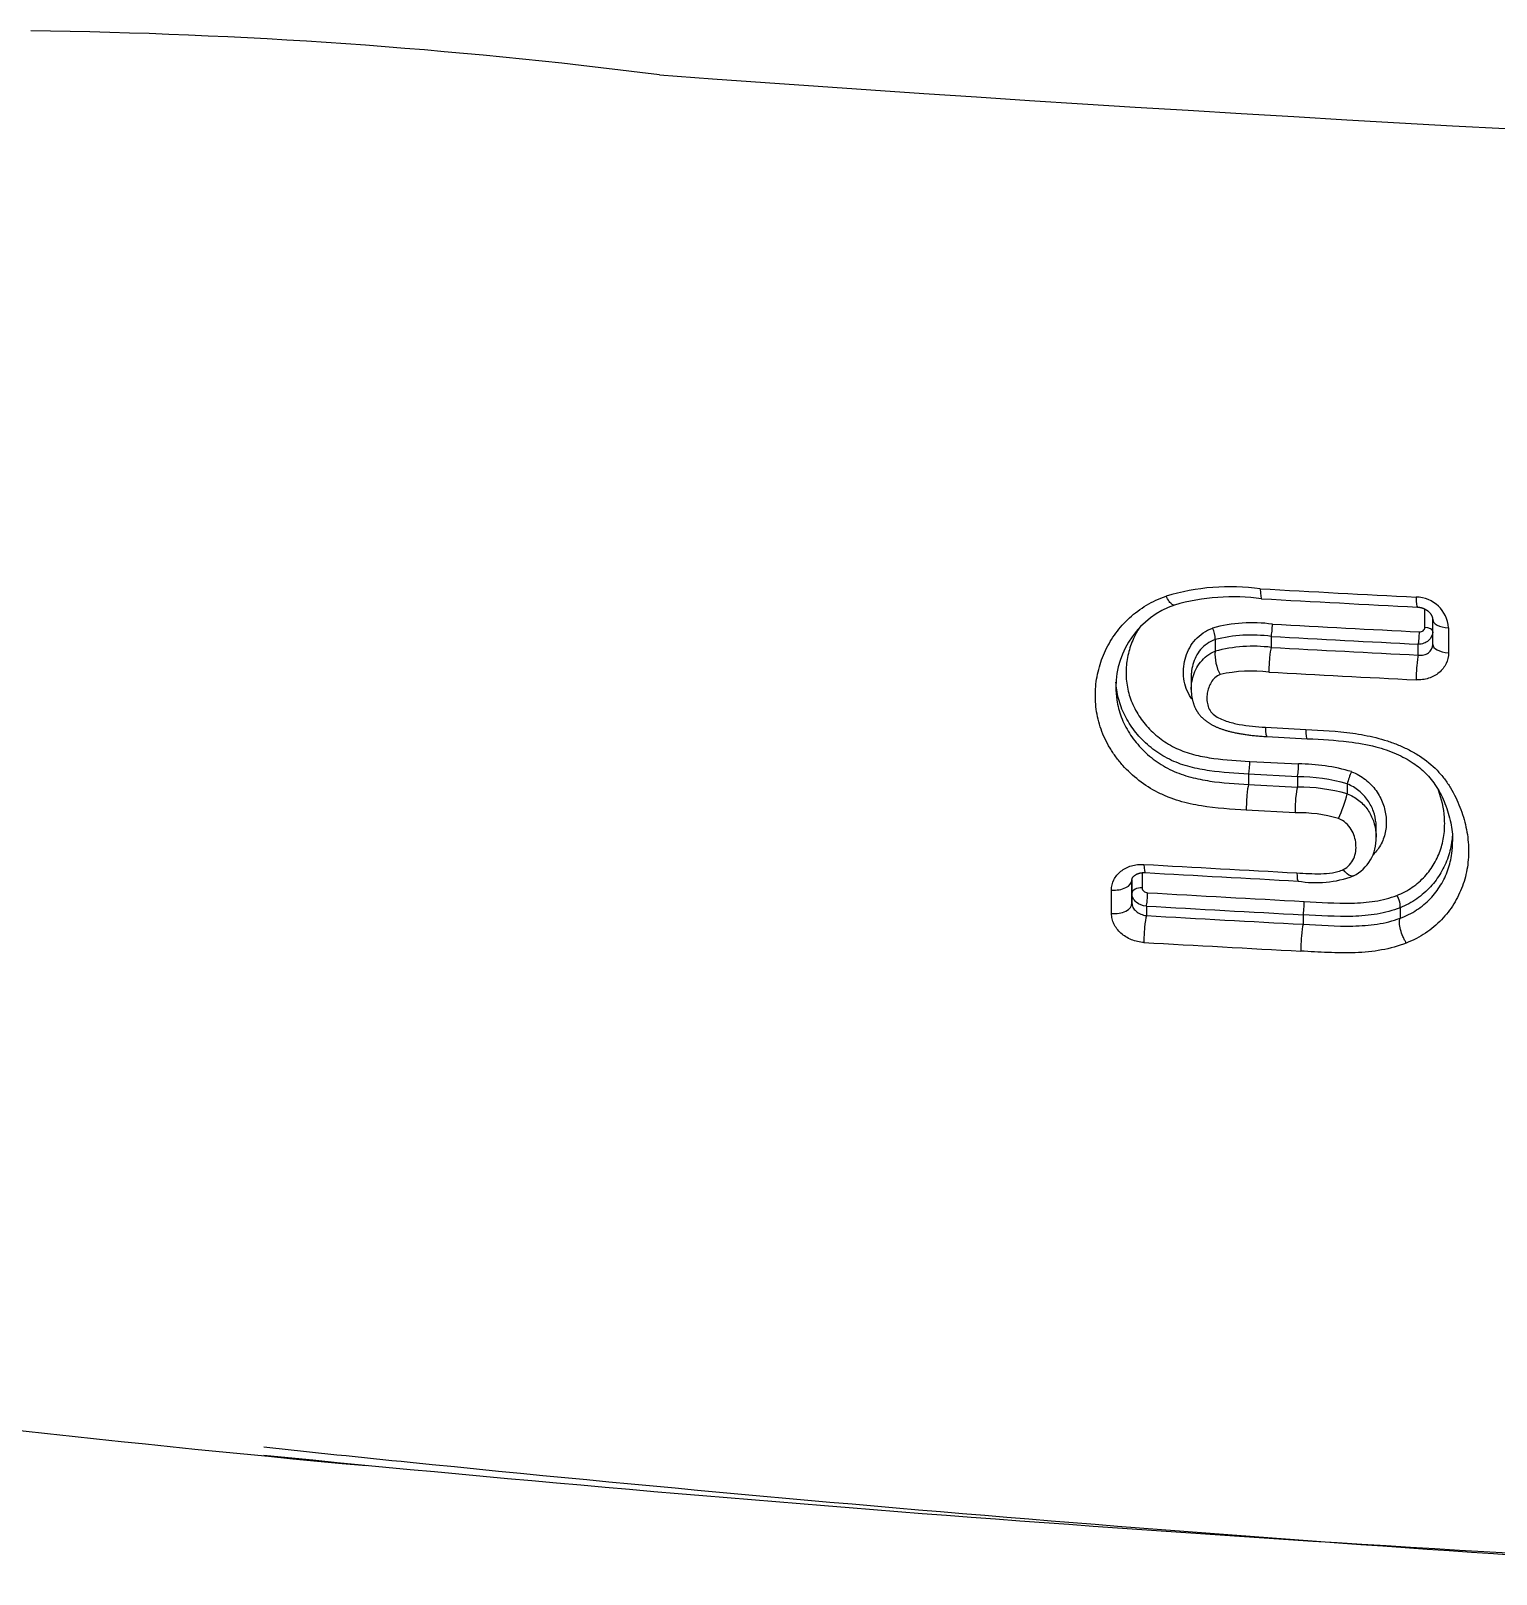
# Model space of a CAD drawing. Header units: millimetres. Extents: x 169 to 4368, y -1049 to 1924.
# Drawn here: x 456.829 to 457.643, y 1017.419 to 1018.277 of the extents above; entities that cross this region are included whole.
import ezdxf

# ---------------------------------------------------------------- set-up
doc = ezdxf.new("R2010")
doc.units = ezdxf.units.MM

msp = doc.modelspace()

# ---------------------------------------------------------------- linework, layer by layer
for p, q in [((457.60289, 1017.9452), (457.60289, 1017.95541)), ((457.60729, 1017.93575), (457.60728, 1017.9495)), ((457.61609, 1017.94498), (457.6161, 1017.93115)), ((457.48643, 1017.93839), (457.48643, 1017.9384)), ((457.48643, 1017.93839), (457.48643, 1017.93195)), ((457.5176, 1017.94018), (457.5176, 1017.93409)), ((457.48643, 1017.93193), (457.48643, 1017.93195)), ((457.59929, 1017.92979), (457.59929, 1017.93586)), ((457.4732, 1017.91797), (457.4732, 1017.91071)), ((457.51445, 1017.88972), (457.53682, 1017.88852)), ((457.51519, 1017.88459), (457.53755, 1017.88339)), ((457.50569, 1017.87079), (457.53275, 1017.86933)), ((457.50505, 1017.86372), (457.50505, 1017.85797)), ((457.53212, 1017.86225), (457.50505, 1017.86372)), ((457.53212, 1017.86225), (457.53212, 1017.85652)), ((457.50505, 1017.85797), (457.53212, 1017.85652)), ((457.55981, 1017.85827), (457.55981, 1017.85279)), ((457.55981, 1017.85827), (457.55981, 1017.85827)), ((457.55981, 1017.85278), (457.55981, 1017.85279)), ((457.53088, 1017.84227), (457.50378, 1017.84373)), ((457.57592, 1017.82866), (457.57592, 1017.83432)), ((457.44593, 1017.80898), (457.44593, 1017.80046)), ((457.42892, 1017.78628), (457.42891, 1017.79932)), ((457.44027, 1017.7976), (457.44026, 1017.80498)), ((457.44026, 1017.8049), (457.44027, 1017.79198)), ((457.44027, 1017.79198), (457.44027, 1017.7976)), ((457.44827, 1017.79041), (457.44827, 1017.7851)), ((457.53532, 1017.78561), (457.53532, 1017.7803)), ((457.58913, 1017.78951), (457.58913, 1017.78952)), ((457.58913, 1017.78951), (457.58913, 1017.78368)), ((457.58913, 1017.78367), (457.58913, 1017.78368))]:
    msp.add_line(p, q)
for centre, radius, start, end in [((456.78907, 1015.20446), 3.0723, 82.72889, 89.25935), ((458.9879, 1043.06386), 24.87774, 265.827764, 270.163908), ((457.49486, 1017.84292), 0.12485, 82.31954, 106.59549), ((457.4964, 1017.84476), 0.11742, 82.2169, 106.0829), ((458.75127, 1040.39651), 22.4641, 266.836417, 267.057377), ((457.5979, 1017.94381), 0.01822, 3.65822, 89.51691), ((457.47956, 1017.91196), 0.04824, 108.98488, 179.90261), ((458.73764, 1040.20662), 22.27925, 266.847183, 267.069844), ((457.507, 1017.86401), 0.08375, 82.28924, 105.21419), ((457.47474, 1017.9392), 0.01172, 356.09109, 28.69212), ((458.74777, 1040.49443), 22.58092, 266.878704, 267.086183), ((457.50657, 1017.85966), 0.08127, 82.20194, 104.3451), ((458.74712, 1040.45053), 22.54391, 266.873595, 267.081522), ((457.50926, 1017.93021), 0.02289, 175.6788, 209.25424), ((457.50752, 1017.85286), 0.08186, 82.93139, 104.92988), ((458.74731, 1040.53042), 22.62976, 266.88497, 267.092106), ((457.50667, 1017.84158), 0.07937, 83.02117, 102.6539), ((458.74842, 1040.49381), 22.60705, 266.875788, 267.083347), ((457.53325, 1017.76895), 0.10039, 73.2415, 90.28197), ((457.53263, 1017.76747), 0.09478, 73.33445, 90.3045), ((457.60399, 1017.84662), 0.04569, 156.18604, 165.22673), ((457.5326, 1017.75567), 0.10084, 74.34496, 90.26851), ((457.47785, 1017.87374), 0.08459, 335.83349, 345.6538), ((457.53235, 1017.75971), 0.08257, 74.05412, 91.0231), ((457.55282, 1017.8278), 0.02311, 296.81427, 2.11864), ((458.70616, 1039.87652), 22.09887, 266.733385, 266.953929), ((458.69464, 1039.66395), 21.89048, 266.734469, 266.956983), ((457.54273, 1017.86157), 0.05813, 259.93187, 290.6735), ((458.70881, 1039.84361), 22.08919, 266.728581, 266.954718), ((458.71067, 1039.86949), 22.10771, 266.728235, 266.954066), ((458.7109, 1039.89912), 22.15003, 266.732176, 266.957691), ((458.70903, 1039.88606), 22.15183, 266.733871, 266.959599), ((458.02636, 1028.43709), 11.00399, 260.163582, 264.72772), ((458.82873, 1035.1067), 17.71574, 263.938757, 264.203321), ((458.62349, 1034.24727), 16.84433, 264.326354, 267.285426), ((458.82873, 1035.1067), 17.71574, 264.203321, 266.753816)]:
    msp.add_arc(centre, radius, start, end)
for centre, major_axis, ratio, start_param, end_param in [((457.51285, 1017.97108), (0.00055, 0.00998), 0.118398, 2.036668, 3.141615), ((457.59927, 1017.96649), (0.00051, 0.00999), 0.11032, 2.038122, 3.141564), ((457.51759, 1017.94471), (0.00027, 0.00499), 0.117454, 3.581177, 5.197285), ((457.60229, 1017.9429), (-0.005, 0), 0.463537, 3.171781, 4.591273), ((457.61728, 1017.94951), (0.01, 0.00001), 0.456325, 3.141334, 4.592633), ((457.59929, 1017.94039), (0.00025, 0.00499), 0.109833, 3.580765, 5.198449), ((457.5176, 1017.92503), (-0.00054, -0.00999), 0.117037, 3.581154, 5.20535), ((457.5993, 1017.92073), (-0.00051, -0.00999), 0.109444, 3.580745, 5.206396), ((457.61729, 1017.93575), (0.01, 0.00001), 0.463487, 3.141332, 4.592961), ((457.51573, 1017.89458), (0.00054, 0.00999), 0.116728, 2.084994, 3.141703), ((457.53808, 1017.89338), (0.00053, 0.00999), 0.114629, 2.085206, 3.141421), ((457.50505, 1017.86825), (0.00027, 0.00499), 0.117516, 3.581181, 5.254102), ((457.53212, 1017.86679), (0.00027, 0.00499), 0.114964, 3.58104, 5.254238), ((457.50506, 1017.84891), (0.00054, 0.00999), 0.117237, 0.439573, 2.122638), ((457.53213, 1017.84745), (0.00053, 0.00999), 0.114693, 0.439432, 2.122726), ((457.44825, 1017.819), (0.00057, 0.00998), 0.12252, 2.15423, 3.141638), ((457.5331, 1017.81432), (0.00053, 0.00999), 0.114461, 2.154067, 3.141785), ((457.43026, 1017.80489), (0.01, 0.00001), 0.562383, 4.576573, 6.282906), ((457.44527, 1017.79761), (-0.005, 0), 0.57629, 4.578298, 6.282903), ((457.43027, 1017.79197), (0.01, 0.00001), 0.574277, 4.576863, 6.282904), ((457.44827, 1017.79494), (-0.00029, -0.00499), 0.122762, 0.439889, 2.189818), ((457.53532, 1017.79014), (-0.00027, -0.00499), 0.114489, 0.439421, 2.189163), ((457.44828, 1017.77604), (-0.00057, -0.00998), 0.12263, 3.581474, 5.343343), ((457.53533, 1017.77124), (-0.00053, -0.00999), 0.11438, 3.581008, 5.342537)]:
    msp.add_ellipse(centre, major_axis=major_axis, ratio=ratio, start_param=start_param, end_param=end_param)
for points, knots in [([(457.50378, 1017.84373), (457.49541, 1017.84419), (457.48706, 1017.8447), (457.47468, 1017.84675), (457.47058, 1017.84763), (457.46449, 1017.84946), (457.46245, 1017.85015), (457.45849, 1017.85171), (457.45656, 1017.85258), (457.45095, 1017.85543), (457.44744, 1017.85766), (457.44084, 1017.86277), (457.43786, 1017.86555), (457.43384, 1017.87006), (457.43258, 1017.87161), (457.4302, 1017.87483), (457.42909, 1017.87649), (457.42605, 1017.88155), (457.42439, 1017.88504), (457.42184, 1017.89226), (457.42094, 1017.896), (457.41994, 1017.90344), (457.41981, 1017.90716), (457.42028, 1017.91462), (457.42088, 1017.91831), (457.42273, 1017.92547), (457.42399, 1017.92897), (457.42721, 1017.93578), (457.42912, 1017.939), (457.43357, 1017.94507), (457.43609, 1017.94791), (457.44183, 1017.95317), (457.44497, 1017.95551), (457.45171, 1017.95953), (457.45532, 1017.96123), (457.4592, 1017.96257)], [0, 0, 0, 0, 0.125, 0.125, 0.1875, 0.1875, 0.21875, 0.21875, 0.25, 0.25, 0.3125, 0.3125, 0.375, 0.375, 0.40625, 0.40625, 0.4375, 0.4375, 0.5, 0.5, 0.5625, 0.5625, 0.625, 0.625, 0.6875, 0.6875, 0.75, 0.75, 0.8125, 0.8125, 0.875, 0.875, 0.9375, 0.9375, 1, 1, 1, 1]), ([(457.46386, 1017.95758), (457.4635, 1017.95745), (457.46306, 1017.95757), (457.46206, 1017.95826), (457.46149, 1017.95886), (457.46034, 1017.96045), (457.45975, 1017.96145), (457.4592, 1017.96257)], [0, 0, 0, 0, 0.324958, 0.324958, 0.662479, 0.662479, 1, 1, 1, 1]), ([(457.59876, 1017.9565), (457.59889, 1017.95649), (457.59911, 1017.95648), (457.59948, 1017.95644), (457.59984, 1017.95639), (457.6002, 1017.95633), (457.60056, 1017.95625), (457.60091, 1017.95616), (457.60126, 1017.95606), (457.6016, 1017.95595), (457.60194, 1017.95583), (457.60228, 1017.9557), (457.6026, 1017.95555), (457.60291, 1017.9554), (457.60321, 1017.95525), (457.6035, 1017.95508), (457.60379, 1017.9549), (457.60408, 1017.95471), (457.60436, 1017.9545), (457.60463, 1017.9543), (457.60488, 1017.95409), (457.60511, 1017.95388), (457.60533, 1017.95366), (457.60555, 1017.95344), (457.60576, 1017.9532), (457.60597, 1017.95295), (457.60615, 1017.95271), (457.60631, 1017.95248), (457.60645, 1017.95226), (457.60658, 1017.95202), (457.60671, 1017.95177), (457.60684, 1017.9515), (457.60695, 1017.95124), (457.60703, 1017.95099), (457.6071, 1017.95077), (457.60716, 1017.95055), (457.60721, 1017.95031), (457.60725, 1017.95005), (457.60727, 1017.9498), (457.60728, 1017.94961), (457.60728, 1017.94952), (457.60728, 1017.9495)], [0, 0, 0, 0, 0.024887, 0.050147, 0.075449, 0.100711, 0.125853, 0.150983, 0.175942, 0.200799, 0.225522, 0.250247, 0.275084, 0.300152, 0.322717, 0.345899, 0.371241, 0.396673, 0.422033, 0.447151, 0.471892, 0.49613, 0.519913, 0.544637, 0.571751, 0.598414, 0.624344, 0.64932, 0.673165, 0.696216, 0.726369, 0.756147, 0.785086, 0.812944, 0.839543, 0.864962, 0.894735, 0.927676, 0.960817, 0.994045, 1, 1, 1, 1]), ([(457.44447, 1017.9451), (457.4432, 1017.94313), (457.4421, 1017.9411), (457.43994, 1017.93633), (457.43898, 1017.93355), (457.4376, 1017.9278), (457.43718, 1017.9249), (457.43692, 1017.91903), (457.43707, 1017.91603), (457.43801, 1017.91014), (457.43878, 1017.90724), (457.44098, 1017.90157), (457.44243, 1017.89877), (457.44584, 1017.89353), (457.44781, 1017.89104), (457.45233, 1017.88637), (457.45479, 1017.88426), (457.45882, 1017.88143), (457.46022, 1017.88054), (457.46314, 1017.8789), (457.46465, 1017.87815), (457.46927, 1017.87615), (457.47246, 1017.87513), (457.47901, 1017.87351), (457.48235, 1017.87291), (457.49233, 1017.87155), (457.49901, 1017.87116), (457.50569, 1017.87079)], [0, 0, 0, 0, 0.061276, 0.061276, 0.139503, 0.139503, 0.21773, 0.21773, 0.295957, 0.295957, 0.374184, 0.374184, 0.452411, 0.452411, 0.530638, 0.530638, 0.608865, 0.608865, 0.647979, 0.647979, 0.687092, 0.687092, 0.765319, 0.765319, 0.843546, 0.843546, 1, 1, 1, 1]), ([(457.47381, 1017.90513), (457.47326, 1017.90584), (457.47275, 1017.90658), (457.4713, 1017.90903), (457.47055, 1017.91077), (457.46945, 1017.91438), (457.46911, 1017.91623), (457.46866, 1017.92171), (457.46908, 1017.92541), (457.47126, 1017.93233), (457.47304, 1017.93564), (457.47677, 1017.93981), (457.47822, 1017.94109), (457.48139, 1017.94326), (457.48313, 1017.94415), (457.48502, 1017.94483)], [0, 0, 0, 0, 0.054065, 0.054065, 0.172307, 0.172307, 0.290549, 0.290549, 0.527033, 0.527033, 0.763516, 0.763516, 0.881758, 0.881758, 1, 1, 1, 1]), ([(457.5999, 1017.9427), (457.60069, 1017.94266), (457.60146, 1017.94291), (457.60256, 1017.94383), (457.60289, 1017.9445), (457.60289, 1017.9452)], [0, 0, 0, 0, 0.5, 0.5, 1, 1, 1, 1]), ([(457.48643, 1017.9384), (457.48481, 1017.93784), (457.48333, 1017.93708), (457.48065, 1017.93521), (457.47945, 1017.93409), (457.4774, 1017.93167), (457.47653, 1017.93034), (457.47509, 1017.92754), (457.47453, 1017.92608), (457.47369, 1017.92309), (457.47341, 1017.92154), (457.47322, 1017.91931), (457.4732, 1017.91864), (457.4732, 1017.91797)], [0, 0, 0, 0, 0.184334, 0.184334, 0.368668, 0.368668, 0.553003, 0.553003, 0.737337, 0.737337, 0.921671, 0.921671, 1, 1, 1, 1]), ([(457.60729, 1017.94275), (457.60724, 1017.9409), (457.60638, 1017.93912), (457.60421, 1017.93721), (457.60332, 1017.93669), (457.60139, 1017.93601), (457.60035, 1017.93584), (457.59929, 1017.93586)], [0, 0, 0, 0, 0.493275, 0.493275, 0.746638, 0.746638, 1, 1, 1, 1]), ([(457.4732, 1017.91072), (457.4732, 1017.91138), (457.47322, 1017.91203), (457.4734, 1017.91426), (457.47367, 1017.91584), (457.4745, 1017.91891), (457.47506, 1017.92039), (457.47647, 1017.92324), (457.47734, 1017.92462), (457.4794, 1017.92719), (457.48057, 1017.92836), (457.48328, 1017.93041), (457.48479, 1017.93128), (457.48643, 1017.93193)], [0, 0, 0, 0, 0.076593, 0.076593, 0.2612744, 0.2612744, 0.4459558, 0.4459558, 0.6306372, 0.6306372, 0.8153186, 0.8153186, 1, 1, 1, 1]), ([(457.6161, 1017.93115), (457.6161, 1017.92902), (457.61562, 1017.92694), (457.61382, 1017.92318), (457.61248, 1017.92146), (457.60999, 1017.91938), (457.60907, 1017.91875), (457.60711, 1017.91769), (457.60608, 1017.91726), (457.6039, 1017.91656), (457.60276, 1017.91632), (457.60046, 1017.91603), (457.59929, 1017.91598), (457.5981, 1017.91604)], [0, 0, 0, 0, 0.25, 0.25, 0.5, 0.5, 0.625, 0.625, 0.75, 0.75, 0.875, 0.875, 1, 1, 1, 1]), ([(457.59929, 1017.92979), (457.60034, 1017.92967), (457.60137, 1017.92973), (457.60329, 1017.93018), (457.60417, 1017.93058), (457.60638, 1017.9322), (457.60729, 1017.93388), (457.60729, 1017.93575)], [0, 0, 0, 0, 0.25, 0.25, 0.5, 0.5, 1, 1, 1, 1]), ([(457.48929, 1017.91902), (457.48706, 1017.91817), (457.48541, 1017.91649), (457.48369, 1017.91372), (457.48323, 1017.91275), (457.48251, 1017.91073), (457.48225, 1017.90967), (457.48192, 1017.90754), (457.48185, 1017.90646), (457.48193, 1017.9043), (457.48207, 1017.90319), (457.48262, 1017.90105), (457.48303, 1017.89998), (457.48425, 1017.89802), (457.48511, 1017.89715), (457.48704, 1017.89569), (457.48812, 1017.89507), (457.49035, 1017.89401), (457.4915, 1017.89356), (457.49503, 1017.89237), (457.49744, 1017.89179), (457.50468, 1017.89043), (457.50955, 1017.88999), (457.51445, 1017.88972)], [0, 0, 0, 0, 0.125, 0.125, 0.1875, 0.1875, 0.25, 0.25, 0.3125, 0.3125, 0.375, 0.375, 0.4375, 0.4375, 0.5, 0.5, 0.5625, 0.5625, 0.625, 0.625, 0.75, 0.75, 1, 1, 1, 1]), ([(457.43132, 1017.91204), (457.43132, 1017.90967), (457.43149, 1017.90731), (457.43233, 1017.90175), (457.43316, 1017.89853), (457.4355, 1017.89235), (457.437, 1017.88937), (457.43975, 1017.88505), (457.44075, 1017.88363), (457.44287, 1017.8809), (457.44513, 1017.87826), (457.44766, 1017.87582), (457.45032, 1017.87347), (457.45173, 1017.87233), (457.4561, 1017.86915), (457.45921, 1017.86731), (457.46582, 1017.86424), (457.46936, 1017.86301), (457.47639, 1017.86111), (457.47994, 1017.86042), (457.49063, 1017.85881), (457.49784, 1017.85837), (457.50505, 1017.85797)], [0, 0, 0, 0, 0.076059, 0.076059, 0.178719, 0.178719, 0.281379, 0.281379, 0.332709, 0.332709, 0.38404, 0.43537, 0.43537, 0.4867, 0.4867, 0.58936, 0.58936, 0.69202, 0.69202, 0.79468, 0.79468, 1, 1, 1, 1]), ([(457.50505, 1017.86372), (457.49779, 1017.86411), (457.49054, 1017.86453), (457.4797, 1017.8661), (457.47607, 1017.86679), (457.46901, 1017.86866), (457.46557, 1017.86984), (457.46061, 1017.87212), (457.45899, 1017.87298), (457.45588, 1017.87482), (457.45439, 1017.8758), (457.45009, 1017.87894), (457.44745, 1017.88129), (457.44265, 1017.88641), (457.44056, 1017.88913), (457.43695, 1017.89487), (457.43543, 1017.89792), (457.43312, 1017.90411), (457.43232, 1017.90726), (457.43163, 1017.91191), (457.43148, 1017.91335), (457.4314, 1017.91478)], [0, 0, 0, 0, 0.211745, 0.211745, 0.317617, 0.317617, 0.42349, 0.42349, 0.476426, 0.476426, 0.529362, 0.529362, 0.635235, 0.635235, 0.741107, 0.741107, 0.84698, 0.84698, 0.952852, 0.952852, 1, 1, 1, 1]), ([(457.4732, 1017.91072), (457.4732, 1017.91057), (457.4732, 1017.91023), (457.47322, 1017.90962), (457.47325, 1017.90893), (457.47331, 1017.90825), (457.47338, 1017.90757), (457.47347, 1017.90689), (457.47358, 1017.90623), (457.47371, 1017.90557), (457.47385, 1017.90493), (457.47401, 1017.90429), (457.47418, 1017.90367), (457.47437, 1017.90306), (457.47457, 1017.90246), (457.47479, 1017.90187), (457.47502, 1017.9013), (457.47527, 1017.90074), (457.47551, 1017.90024), (457.47573, 1017.8998), (457.47594, 1017.8994), (457.47619, 1017.89897), (457.47647, 1017.89851), (457.47678, 1017.89803), (457.47711, 1017.89756), (457.47745, 1017.8971), (457.47781, 1017.89664), (457.47818, 1017.8962), (457.47857, 1017.89577), (457.47897, 1017.89534), (457.47938, 1017.89493), (457.4798, 1017.89454), (457.48023, 1017.89416), (457.48068, 1017.89378), (457.48115, 1017.89341), (457.48165, 1017.89303), (457.48217, 1017.89266), (457.4827, 1017.8923), (457.48325, 1017.89195), (457.48382, 1017.89161), (457.4844, 1017.89128), (457.485, 1017.89095), (457.48562, 1017.89063), (457.48627, 1017.89032), (457.48693, 1017.89001), (457.48763, 1017.88971), (457.48835, 1017.88941), (457.48911, 1017.88912), (457.4899, 1017.88882), (457.49072, 1017.88854), (457.49155, 1017.88827), (457.4924, 1017.88801), (457.49327, 1017.88775), (457.49417, 1017.88751), (457.4951, 1017.88727), (457.49606, 1017.88704), (457.49706, 1017.88681), (457.4981, 1017.88659), (457.49917, 1017.88638), (457.50027, 1017.88618), (457.5014, 1017.88599), (457.50256, 1017.88581), (457.50376, 1017.88564), (457.505, 1017.88547), (457.5063, 1017.88532), (457.50764, 1017.88517), (457.50903, 1017.88503), (457.51045, 1017.88491), (457.51192, 1017.88479), (457.51342, 1017.88469), (457.51456, 1017.88462), (457.51512, 1017.8846), (457.51519, 1017.88459)], [0, 0, 0, 0, 0.00747, 0.020638, 0.033665, 0.046615, 0.059444, 0.072144, 0.084709, 0.097137, 0.109381, 0.121609, 0.133588, 0.145377, 0.157001, 0.168482, 0.179838, 0.191088, 0.202249, 0.210034, 0.218244, 0.226708, 0.23708, 0.247455, 0.25784, 0.26824, 0.278659, 0.289101, 0.29957, 0.310069, 0.320602, 0.331174, 0.341257, 0.351522, 0.362679, 0.373931, 0.385303, 0.39681, 0.40847, 0.420302, 0.432327, 0.444571, 0.457062, 0.469835, 0.482933, 0.496408, 0.510331, 0.52492, 0.540233, 0.555488, 0.571046, 0.586931, 0.603175, 0.619819, 0.636909, 0.654503, 0.672687, 0.691718, 0.71121, 0.731124, 0.751521, 0.772476, 0.794081, 0.816458, 0.839867, 0.864144, 0.889024, 0.914587, 0.94092, 0.968133, 0.996362, 1, 1, 1, 1]), ([(457.53682, 1017.88852), (457.54552, 1017.88805), (457.55421, 1017.88761), (457.56716, 1017.88582), (457.57146, 1017.88504), (457.57787, 1017.88344), (457.58001, 1017.88283), (457.5842, 1017.88146), (457.58626, 1017.8807), (457.5903, 1017.87903), (457.59228, 1017.87811), (457.59616, 1017.87611), (457.59807, 1017.87501), (457.60352, 1017.87148), (457.60681, 1017.86882), (457.61116, 1017.86431), (457.61253, 1017.86271), (457.61503, 1017.85942), (457.61616, 1017.85774), (457.61929, 1017.85258), (457.621, 1017.84901), (457.62387, 1017.84168), (457.62498, 1017.83797), (457.62656, 1017.83056), (457.62703, 1017.82684), (457.62723, 1017.82124), (457.62721, 1017.81937), (457.627, 1017.81567), (457.62681, 1017.81384), (457.62597, 1017.80843), (457.62507, 1017.80492), (457.62256, 1017.79808), (457.62093, 1017.79473), (457.61704, 1017.78848), (457.61478, 1017.78555), (457.60956, 1017.78012), (457.60657, 1017.7776), (457.60005, 1017.77325), (457.59651, 1017.7714), (457.59264, 1017.7699)], [0, 0, 0, 0, 0.125, 0.125, 0.1875, 0.1875, 0.21875, 0.21875, 0.25, 0.25, 0.28125, 0.28125, 0.3125, 0.3125, 0.375, 0.375, 0.40625, 0.40625, 0.4375, 0.4375, 0.5, 0.5, 0.5625, 0.5625, 0.625, 0.625, 0.65625, 0.65625, 0.6875, 0.6875, 0.75, 0.75, 0.8125, 0.8125, 0.875, 0.875, 0.9375, 0.9375, 1, 1, 1, 1]), ([(457.53755, 1017.88339), (457.54607, 1017.88294), (457.55753, 1017.88238), (457.57499, 1017.87944), (457.58673, 1017.87539), (457.59634, 1017.87032), (457.60383, 1017.86423), (457.60985, 1017.85647), (457.61447, 1017.8473), (457.61765, 1017.8365), (457.61835, 1017.83006), (457.61836, 1017.82626)], [0, 0, 0, 0, 0.195854, 0.322211, 0.424122, 0.514373, 0.5926, 0.678436, 0.781936, 0.890794, 1, 1, 1, 1]), ([(457.56219, 1017.86507), (457.56502, 1017.86396), (457.56765, 1017.86245), (457.57107, 1017.85978), (457.57213, 1017.85881), (457.5741, 1017.85675), (457.57502, 1017.85565), (457.57745, 1017.85226), (457.57872, 1017.84984), (457.58057, 1017.84483), (457.58114, 1017.84232), (457.58163, 1017.83726), (457.58154, 1017.83468), (457.58067, 1017.82972), (457.57987, 1017.8273), (457.57815, 1017.82392), (457.57748, 1017.82285), (457.57597, 1017.82078), (457.57511, 1017.81979), (457.57411, 1017.81883), (457.57406, 1017.81878), (457.574, 1017.81873)], [0, 0, 0, 0, 0.142291, 0.142291, 0.213437, 0.213437, 0.284583, 0.284583, 0.426874, 0.426874, 0.569165, 0.569165, 0.711457, 0.711457, 0.853748, 0.853748, 0.924894, 0.924894, 0.996039, 0.996039, 1, 1, 1, 1]), ([(457.57591, 1017.83433), (457.57591, 1017.8351), (457.57588, 1017.83586), (457.57561, 1017.83875), (457.57515, 1017.84088), (457.57364, 1017.84511), (457.5726, 1017.84718), (457.56992, 1017.85105), (457.56826, 1017.85288), (457.56443, 1017.85597), (457.56221, 1017.8573), (457.55981, 1017.85827)], [0, 0, 0, 0, 0.082048, 0.082048, 0.311536, 0.311536, 0.541024, 0.541024, 0.770512, 0.770512, 1, 1, 1, 1]), ([(457.55981, 1017.85279), (457.5622, 1017.85188), (457.56438, 1017.85063), (457.56724, 1017.84834), (457.56814, 1017.8475), (457.56978, 1017.84574), (457.57052, 1017.84481), (457.57186, 1017.84287), (457.57247, 1017.84186), (457.57351, 1017.8398), (457.57396, 1017.83876), (457.5751, 1017.83558), (457.57558, 1017.83338), (457.57588, 1017.83034), (457.57592, 1017.8295), (457.57592, 1017.82866)], [0, 0, 0, 0, 0.228123, 0.228123, 0.342185, 0.342185, 0.456247, 0.456247, 0.570308, 0.570308, 0.68437, 0.68437, 0.912493, 0.912493, 1, 1, 1, 1]), ([(457.58738, 1017.79636), (457.5905, 1017.79755), (457.59334, 1017.79906), (457.59852, 1017.80262), (457.60088, 1017.8047), (457.60495, 1017.80916), (457.60669, 1017.81156), (457.60964, 1017.81667), (457.61086, 1017.8194), (457.61268, 1017.82498), (457.6133, 1017.82783), (457.61397, 1017.83365), (457.61403, 1017.83665), (457.61344, 1017.84479), (457.61231, 1017.84986), (457.61044, 1017.85487)], [0, 0, 0, 0, 0.129701, 0.129701, 0.259401, 0.259401, 0.389102, 0.389102, 0.518803, 0.518803, 0.648503, 0.648503, 0.778204, 0.778204, 1, 1, 1, 1]), ([(457.55765, 1017.81074), (457.55902, 1017.81141), (457.56021, 1017.81231), (457.56212, 1017.8144), (457.56286, 1017.8156), (457.56395, 1017.81811), (457.56432, 1017.81944), (457.56471, 1017.82216), (457.56475, 1017.82353), (457.56451, 1017.8263), (457.56424, 1017.8277), (457.56337, 1017.83041), (457.56278, 1017.83174), (457.56122, 1017.8343), (457.56026, 1017.8355), (457.55791, 1017.8376), (457.55656, 1017.83848), (457.55503, 1017.8391)], [0, 0, 0, 0, 0.125, 0.125, 0.25, 0.25, 0.375, 0.375, 0.5, 0.5, 0.625, 0.625, 0.75, 0.75, 0.875, 0.875, 1, 1, 1, 1]), ([(457.61823, 1017.82986), (457.61817, 1017.82889), (457.61807, 1017.82792), (457.61754, 1017.8238), (457.61684, 1017.82071), (457.61479, 1017.81465), (457.61344, 1017.81168), (457.61018, 1017.80614), (457.60826, 1017.80353), (457.6038, 1017.79867), (457.60122, 1017.7964), (457.59559, 1017.7925), (457.59251, 1017.79084), (457.58913, 1017.78951)], [0, 0, 0, 0, 0.057235, 0.057235, 0.245788, 0.245788, 0.434341, 0.434341, 0.622894, 0.622894, 0.811447, 0.811447, 1, 1, 1, 1]), ([(457.58913, 1017.78368), (457.59247, 1017.78489), (457.59553, 1017.78643), (457.60114, 1017.79008), (457.60369, 1017.79222), (457.60813, 1017.79684), (457.61005, 1017.79934), (457.61333, 1017.8047), (457.61469, 1017.80758), (457.61676, 1017.81345), (457.61749, 1017.81648), (457.61821, 1017.82177), (457.61836, 1017.82401), (457.61836, 1017.82625)], [0, 0, 0, 0, 0.175421, 0.175421, 0.350842, 0.350842, 0.526263, 0.526263, 0.701684, 0.701684, 0.877105, 0.877105, 1, 1, 1, 1]), ([(457.42891, 1017.79932), (457.42891, 1017.80133), (457.42938, 1017.80329), (457.43116, 1017.80684), (457.43249, 1017.80846), (457.43497, 1017.81043), (457.43589, 1017.81103), (457.43784, 1017.81203), (457.43888, 1017.81244), (457.44106, 1017.81309), (457.44221, 1017.81333), (457.44453, 1017.81359), (457.44571, 1017.81362), (457.44691, 1017.81356)], [0, 0, 0, 0, 0.25, 0.25, 0.5, 0.5, 0.625, 0.625, 0.75, 0.75, 0.875, 0.875, 1, 1, 1, 1]), ([(457.44026, 1017.8049), (457.44026, 1017.80491), (457.44026, 1017.80498), (457.44027, 1017.80514), (457.4403, 1017.80535), (457.44033, 1017.80551), (457.44037, 1017.80565), (457.44042, 1017.80579), (457.44048, 1017.80593), (457.44055, 1017.80608), (457.44063, 1017.80622), (457.44071, 1017.80636), (457.44081, 1017.8065), (457.44092, 1017.80665), (457.44105, 1017.8068), (457.44119, 1017.80696), (457.44135, 1017.80712), (457.44152, 1017.80727), (457.4417, 1017.80742), (457.44187, 1017.80755), (457.44205, 1017.80767), (457.44225, 1017.8078), (457.44247, 1017.80793), (457.44271, 1017.80806), (457.44297, 1017.80819), (457.44323, 1017.8083), (457.44348, 1017.80841), (457.44374, 1017.8085), (457.44401, 1017.80859), (457.44431, 1017.80868), (457.44462, 1017.80876), (457.44494, 1017.80883), (457.44526, 1017.80889), (457.44557, 1017.80894), (457.44589, 1017.80897), (457.44622, 1017.809), (457.44657, 1017.80902), (457.44692, 1017.80903), (457.44727, 1017.80903), (457.44754, 1017.80902), (457.44766, 1017.80901), (457.44768, 1017.80901)], [0, 0, 0, 0, 0.005389, 0.050812, 0.096267, 0.141235, 0.166756, 0.192301, 0.231561, 0.263758, 0.292371, 0.318702, 0.346743, 0.374459, 0.403675, 0.432441, 0.460801, 0.488777, 0.516338, 0.537658, 0.560227, 0.583651, 0.607858, 0.63273, 0.65811, 0.683804, 0.704367, 0.726279, 0.748433, 0.771272, 0.794632, 0.818337, 0.842187, 0.862636, 0.884127, 0.906588, 0.929208, 0.951925, 0.97467, 0.997359, 1, 1, 1, 1]), ([(457.53185, 1017.80887), (457.53627, 1017.80864), (457.54071, 1017.80832), (457.5473, 1017.80842), (457.54947, 1017.80855), (457.55263, 1017.80907), (457.55367, 1017.80929), (457.55571, 1017.80989), (457.55671, 1017.81027), (457.55765, 1017.81074)], [0, 0, 0, 0, 0.5, 0.5, 0.75, 0.75, 0.875, 0.875, 1, 1, 1, 1]), ([(457.56324, 1017.80717), (457.56282, 1017.80697), (457.56231, 1017.80697), (457.56052, 1017.80757), (457.55902, 1017.80888), (457.55765, 1017.81074)], [0, 0, 0, 0, 0.3236373, 0.3236373, 1, 1, 1, 1]), ([(457.44593, 1017.80046), (457.44593, 1017.79981), (457.44626, 1017.79915), (457.44737, 1017.79817), (457.44815, 1017.79786), (457.44893, 1017.79781)], [0, 0, 0, 0, 0.5, 0.5, 1, 1, 1, 1]), ([(457.44827, 1017.79041), (457.44616, 1017.79046), (457.44409, 1017.79126), (457.44187, 1017.79326), (457.44128, 1017.79405), (457.44048, 1017.79576), (457.44027, 1017.79668), (457.44027, 1017.7976)], [0, 0, 0, 0, 0.5, 0.5, 0.75, 0.75, 1, 1, 1, 1]), ([(457.44027, 1017.79198), (457.44027, 1017.79124), (457.44046, 1017.79047), (457.44123, 1017.78896), (457.44181, 1017.78822), (457.44331, 1017.78693), (457.44422, 1017.78636), (457.44618, 1017.78552), (457.44724, 1017.78524), (457.44827, 1017.7851)], [0, 0, 0, 0, 0.25, 0.25, 0.5, 0.5, 0.75, 0.75, 1, 1, 1, 1]), ([(457.53594, 1017.79301), (457.54473, 1017.79254), (457.55356, 1017.7919), (457.56664, 1017.79217), (457.57101, 1017.79247), (457.57945, 1017.7938), (457.58352, 1017.79483), (457.58738, 1017.79636)], [0, 0, 0, 0, 0.5, 0.5, 0.75, 0.75, 1, 1, 1, 1]), ([(457.58913, 1017.78952), (457.58936, 1017.79021), (457.5893, 1017.79138), (457.58864, 1017.79393), (457.58805, 1017.79531), (457.58738, 1017.79636)], [0, 0, 0, 0, 0.5, 0.5, 1, 1, 1, 1]), ([(457.44695, 1017.77021), (457.44457, 1017.77034), (457.44219, 1017.77088), (457.43783, 1017.77264), (457.43581, 1017.77389), (457.43332, 1017.77612), (457.43256, 1017.77694), (457.43126, 1017.77866), (457.43072, 1017.77955), (457.42982, 1017.78142), (457.42948, 1017.78239), (457.42903, 1017.78432), (457.42892, 1017.7853), (457.42892, 1017.78628)], [0, 0, 0, 0, 0.25, 0.25, 0.5, 0.5, 0.625, 0.625, 0.75, 0.75, 0.875, 0.875, 1, 1, 1, 1]), ([(457.58913, 1017.78952), (457.58509, 1017.78787), (457.58084, 1017.78674), (457.57201, 1017.78522), (457.56745, 1017.78485), (457.55375, 1017.78445), (457.54452, 1017.78512), (457.53532, 1017.78561)], [0, 0, 0, 0, 0.25, 0.25, 0.5, 0.5, 1, 1, 1, 1]), ([(457.53532, 1017.7803), (457.54456, 1017.77982), (457.55383, 1017.77914), (457.56754, 1017.77943), (457.5721, 1017.77975), (457.58089, 1017.78112), (457.58512, 1017.78216), (457.58913, 1017.78367)], [0, 0, 0, 0, 0.5, 0.5, 0.75, 0.75, 1, 1, 1, 1]), ([(457.59264, 1017.7699), (457.5923, 1017.77042), (457.59198, 1017.77097), (457.59135, 1017.77217), (457.59105, 1017.7728), (457.59022, 1017.77471), (457.58976, 1017.77605), (457.58911, 1017.77863), (457.58891, 1017.77987), (457.5888, 1017.78204), (457.58889, 1017.78297), (457.58913, 1017.78367)], [0, 0, 0, 0, 0.125, 0.125, 0.25, 0.25, 0.5, 0.5, 0.75, 0.75, 1, 1, 1, 1]), ([(457.59264, 1017.7699), (457.58825, 1017.76816), (457.58365, 1017.7669), (457.57411, 1017.76518), (457.56914, 1017.76471), (457.5592, 1017.76434), (457.55418, 1017.76442), (457.54414, 1017.76482), (457.53911, 1017.76514), (457.53409, 1017.76541)], [0, 0, 0, 0, 0.25, 0.25, 0.5, 0.5, 0.75, 0.75, 1, 1, 1, 1])]:
    msp.add_open_spline(points, degree=3, knots=knots)

doc.saveas('drawing.dxf')
